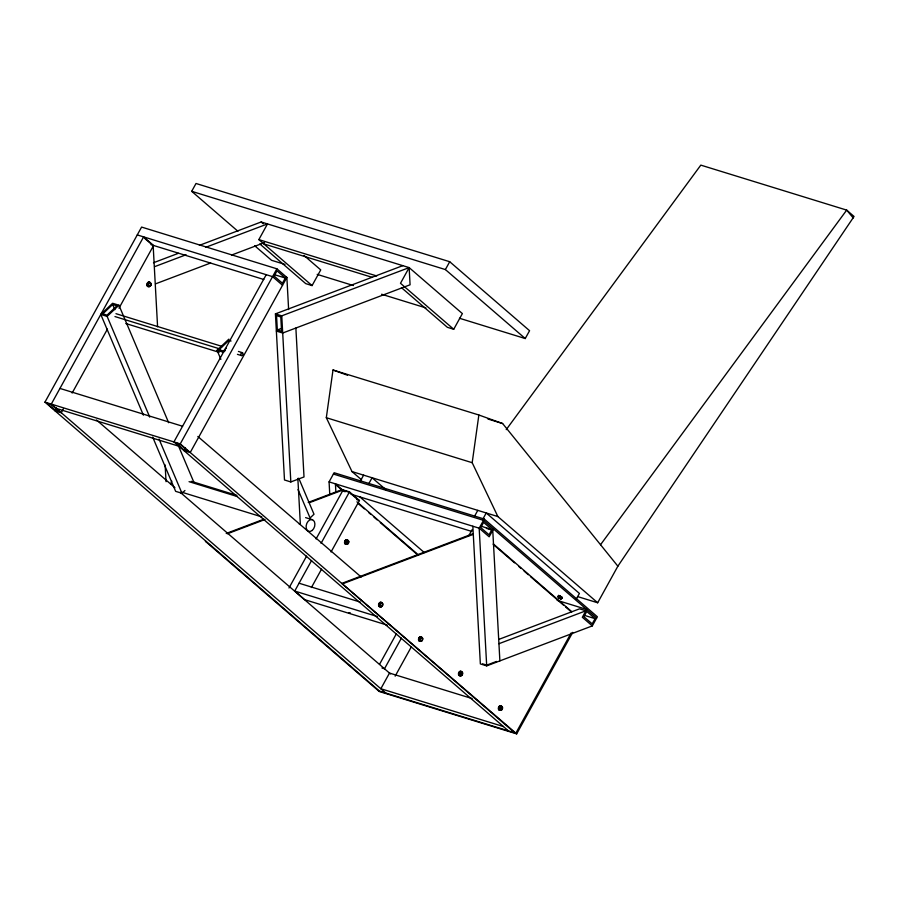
<?xml version="1.0" encoding="UTF-8"?>
<svg xmlns="http://www.w3.org/2000/svg" width="899" height="899" viewBox="0 0 899 899"><rect width="100%" height="100%" fill="white"/><g stroke="black" fill="none" stroke-linecap="round" stroke-linejoin="round"><path stroke-width="1.35" d="M147.402 285.444L147.694 283.376L149.144 282.297C151.706 282.511 151.538 286.062 149.301 286.669L147.402 285.444L149.301 286.669M361.555 479.819L351.992 471.57L326.315 417.709L333.001 370.006L478.864 415.001L502.631 423.541L617.871 566.19L597.678 602.768L577.607 596.588M345.081 543.131L345.373 541.063L346.823 539.984C349.374 540.187 349.217 543.749 346.98 544.356L345.081 543.131L346.98 544.356M379.12 605.679L379.412 603.611L380.861 602.532C383.423 602.735 383.255 606.297 381.019 606.904L379.12 605.679L381.019 606.904M419.046 640.167L419.339 638.099L420.788 637.02C423.339 637.222 423.182 640.785 420.946 641.392L419.046 640.167L420.946 641.392M597.678 602.768L497.866 516.554L472.189 462.704L478.864 415.001M458.973 674.655L459.265 672.576L460.704 671.508C463.266 671.71 463.097 675.273 460.872 675.879L458.973 674.655L460.872 675.879M498.9 709.142L499.192 707.064L500.631 705.996C503.193 706.198 503.024 709.761 500.799 710.367L498.9 709.142L500.799 710.367M147.874 283.96L147.852 284.567M148.155 285.668L148.436 283.601L149.886 282.533M345.823 543.356L346.115 541.288L347.565 540.22M379.861 605.904L380.153 603.836L381.603 602.768M419.788 640.391L420.08 638.324L421.53 637.256M459.715 674.879L460.007 672.812L461.457 671.744M499.642 709.367L499.934 707.299L501.384 706.221M459.782 673.182L459.839 674.261M379.479 691.106L44.95 402.145L141.593 227.076L276.892 268.812L286.871 277.431L288.624 309.537M55.154 410.371L46.838 403.19L51.063 404.494L59.39 411.675L55.154 410.371L56.513 407.921M63.312 409.034L61.278 412.72L54.929 410.764M72.134 393.054L107.43 329.113M118.971 308.211L153.594 245.494L143.604 236.875L51.288 404.101L385.828 693.062M237.92 231.257L191.689 191.318L196.016 183.486L449.714 261.721L529.567 330.697L525.241 338.541L459.468 318.257M304.031 255.485L320.729 269.902L312.077 285.59L258.845 239.606L267.497 223.93L205.781 247.292M266.228 274.689L173.912 441.926L508.441 730.876M514.79 732.831L180.25 443.881L276.892 268.812M184.115 450.152L175.799 442.96L180.025 444.275L188.34 451.455L184.115 450.152L185.475 447.691M285.32 278.016L282.443 283.241L274.116 276.06L277.004 270.835L285.32 278.016L274.611 274.712M295.872 328.034L304.008 476.953L290.827 481.943L284.489 479.976L275.42 313.886L281.758 315.841L409.146 267.61L400.493 283.286L453.725 329.27L462.378 313.594L409.146 267.61L261.16 221.974L199.432 245.337M525.241 338.541L445.387 269.565L449.714 261.721M329.764 494.405L329.079 481.886L334.125 472.739L484.235 519.038L597.352 616.748L592.306 625.895L486.696 665.878L480.358 663.923L472.84 526.23M288.995 587.98L306.593 556.11M316.066 538.951L343.137 489.921L345.261 491.753M294.67 591.171L311.582 560.527M321.055 543.356L349.475 491.877L342.081 489.595L308.233 502.406M360.42 480.954L363.623 475.155M311.414 587.53L321.561 569.146M331.034 551.986L359.454 500.496L349.475 491.877M368.871 483.561L372.085 477.762L385.84 489.652M379.513 664.35L396.425 633.705M401.415 638.121L384.502 668.766L381.963 667.979M474.582 516.172L477.785 510.362M468.716 535.826L472.099 529.691M395.155 676.16L411.394 646.741M483.033 518.779L486.235 512.969L579.406 593.441L576.192 599.251M484.235 519.038L479.178 528.185L486.696 665.878M491.933 529.556L489.056 534.781L480.74 527.601L483.617 522.375L491.933 529.556L481.212 526.252M493.495 528.972L489.168 536.804L479.178 528.185L329.079 481.886M557.886 596.925L559.088 595.902L562.089 597.79C561.358 600.521 555.964 597.06 559.088 595.902M559.043 597.925C556.38 595.352 564.527 600.847 559.043 597.925L559.549 597.003M561.583 598.712L560.425 597.711L560.65 596.633M560.886 598.813L562.089 597.79M571.202 632.874L515.846 733.168L378.423 690.78M206.467 541.659L205.41 541.333L379.254 691.5L516.678 733.876L572.719 632.368M595.082 618.647L592.194 623.872L583.878 616.692L586.766 611.466L595.082 618.647L584.361 615.343M617.871 566.19L854.05 216.468L846.689 210.108L700.815 165.124L506.227 429.643M345.89 541.659L346.587 541.277M600.532 544.727L846.689 210.108L853.23 217.951M143.402 415.158L100.789 314.448L112.6 303.266L118.938 305.222L168.664 422.721M112.667 304.525L102.823 313.841L107.048 315.144L116.904 305.829L112.667 304.525L114.858 309.683M100.789 314.448L107.127 316.403L118.938 305.222M220.884 359.353L217.064 350.307L228.874 339.125M226.278 348.216L223.334 351.015L219.098 349.7L228.942 340.384L231.065 341.036M225.368 350.408L223.402 352.262L217.064 350.307M152.695 437.105L175.642 491.337L181.98 493.293L184.936 490.494M153.471 262.744L178.418 253.293M154.561 266.688L186.082 254.754M155.493 283.87L210.658 262.98M231.661 255.035L264.497 242.595M275.42 313.886L402.797 265.654M277.33 329.967L281.567 331.27L280.78 316.954L276.555 315.639L277.33 329.967L281.275 328.472M226.233 533.455L263.98 519.161M227.301 533.781L265.036 519.487M309.29 502.732L343.137 489.921M473.234 533.624L341.777 583.395L516.678 733.876M342.834 583.721L472.986 534.444M499.091 639.29L579.563 608.825L585.912 610.781L498.945 643.706M496.506 661.439L486.741 665.136L482.516 663.833M558.537 595.318L562.347 597.284M560.088 596.217L560.279 596.43M560.425 597.711L558.582 596.824M561.527 597.981L562.302 597.869L560.504 596.453M191.689 191.318L445.387 269.565M258.845 239.606L376.726 275.959M263.834 243.91L372.343 277.386M284.972 264.43L271.543 260.294L254.732 245.775M317.178 274.375L353.419 285.545M381.614 294.243L425.912 307.908M285.815 277.106L286.871 277.431L190.228 452.5L183.89 450.545M312.077 285.59L305.739 283.635L259.811 243.955M453.725 329.27L447.376 327.315L401.448 287.646M137.266 234.92L272.566 276.645L282.544 285.275M151.054 244.708L263.789 279.488M151.043 283.533L149.144 282.297M147.694 283.376L148.436 283.601M150.009 285.365L150.751 285.601M276.353 331.068L282.702 333.023L410.079 284.792L409.146 267.61M487.91 419.001L502.631 423.541M115.971 313.684L222.458 346.531M238.437 351.453L242.427 352.689A1.528 1.056 -72.9 0 1 242.516 355.184A1.528 1.056 -72.9 0 1 240.82 354.509A1.528 1.056 -72.9 0 1 242.427 352.689M114.96 316.56L220.12 348.992M237.426 354.33L241.415 355.566M125.815 323.528L219.109 352.307M326.315 417.709L472.189 462.704M351.992 471.57L497.866 516.554M59.952 388.424L182.564 426.238M333.405 474.054L483.505 520.341L596.633 618.062M197.836 436.498L361.162 576.989M486.404 528.354L491.483 529.916M345.025 490.966L349.25 492.27L357.566 499.451M351.127 494.225L471.739 531.433M44.95 402.145L180.25 443.881M356.925 499.709L359.454 500.496M56.289 408.416L178.901 446.23M191.262 481.325L236.774 495.36M189.06 481.673L237.28 496.551M305.604 517.622L312.301 519.689M557.166 600.341L586.654 609.432L582.327 617.276L592.306 625.895M299.311 524.151L300.367 524.477L297.85 478.414M348.722 541.22L346.823 539.984M345.373 541.063L346.115 541.288M347.688 543.052L348.43 543.288M181.452 492.101L261.834 516.891M382.76 603.757L380.861 602.532M379.412 603.611L380.153 603.836M381.727 605.6L382.468 605.836M299.052 583.215L360.364 602.128M377.355 616.545L294.726 591.059L304.705 599.678L387.345 625.165M422.687 638.245L420.788 637.02M419.339 638.099L420.08 638.324M461.861 672.508L462.603 672.733M459.265 672.576L460.681 672.924M462.322 674.801L460.131 675.643A2.349 1.618 -72.9 0 1 458.591 672.935A2.349 1.618 -72.9 0 1 461.513 671.834M502.53 707.221L500.631 705.996M472.121 698.557L389.492 673.07L380.839 688.746L503.451 726.572M499.192 707.064L499.934 707.299M501.496 709.064L502.249 709.289M333.001 370.006L347.52 375.231M560.493 596.914L560.942 596.846M560.47 596.52L558.2 595.745L558.627 596.385M261.16 221.974L263.25 223.772M144.424 238.168L151.695 244.449M493.304 543.895L571.876 611.769M493.304 544.491L514.543 562.83M518.79 566.505L520.914 568.337M524.095 571.09L528.342 574.753M530.466 576.596L563.381 605.027M565.505 606.859L567.629 608.69M568.269 609.241L571.27 611.837M359.836 496.877L424.328 552.582M356.937 501.844L418.529 555.043M344.407 491.607L335.428 483.842L335.878 492.191M358.004 503.35L364.376 508.856M368.624 512.52L370.748 514.352M373.939 517.105L377.119 519.858M380.311 522.611L416.406 553.795M335.541 484.539L342.395 490.449M96.44 419.945L174.934 487.741M180.238 492.326L390.492 673.935M298.76 478.212L314.009 514.239L310.076 517.97L298.052 489.562M178.496 445.96L193.802 482.111M107.127 316.403L149.74 417.114M159.033 439.072L181.98 493.293M492.753 530.309L499.878 660.889M281.758 315.841L290.827 481.943M153.167 245.798L157.583 326.753M165.135 464.929L166.045 481.673M149.391 286.32A2.349 1.618 -72.9 0 1 147.2 285.376A2.349 1.618 -72.9 0 1 148.571 282.23A2.349 1.618 -72.9 0 1 150.526 283.724M150.111 285.466A2.349 1.618 -72.9 0 1 149.785 285.949M149.099 286.23A2.349 1.618 -72.9 0 1 146.908 285.286A2.349 1.618 -72.9 0 1 148.279 282.14A2.349 1.618 -72.9 0 1 150.234 283.635M350.093 612.893A2.349 1.618 -72.9 0 1 348.868 612.702M349.947 613.073A2.349 1.618 -72.9 0 1 349.16 612.792M348.037 542.603A2.349 1.618 -72.9 0 1 345.295 543.951A2.349 1.618 -72.9 0 1 345.823 540.209A2.349 1.618 -72.9 0 1 348.194 541.412M347.171 543.547A2.349 1.618 -72.9 0 1 344.62 543.153A2.349 1.618 -72.9 0 1 346.104 539.76A2.349 1.618 -72.9 0 1 347.879 541.917M347.744 542.513A2.349 1.618 -72.9 0 1 347.497 543.063M501.844 708.603A2.349 1.618 -72.9 0 1 499.226 710.064A2.349 1.618 -72.9 0 1 499.383 706.479A2.349 1.618 -72.9 0 1 501.923 706.872M500.586 709.929A2.349 1.618 -72.9 0 1 498.394 708.985A2.349 1.618 -72.9 0 1 499.765 705.839A2.349 1.618 -72.9 0 1 501.721 707.333M462.064 673.531A2.349 1.618 -72.9 0 1 459.411 675.666A2.349 1.618 -72.9 0 1 459.58 671.856A2.349 1.618 -72.9 0 1 462.086 672.935M461.704 672.295A2.349 1.618 -72.9 0 1 461.794 672.845M461.389 674.587A2.349 1.618 -72.9 0 1 460.659 675.441M421.429 640.672A2.349 1.618 -72.9 0 1 418.878 640.268A2.349 1.618 -72.9 0 1 420.361 636.885A2.349 1.618 -72.9 0 1 422.137 639.043M421.137 640.582A2.349 1.618 -72.9 0 1 418.709 640.504A2.349 1.618 -72.9 0 1 419.496 637.144A2.349 1.618 -72.9 0 1 421.777 637.807M381.109 606.555A2.349 1.618 -72.9 0 1 378.951 605.78A2.349 1.618 -72.9 0 1 379.996 602.645A2.349 1.618 -72.9 0 1 382.154 603.409M381.828 605.701A2.349 1.618 -72.9 0 1 381.502 606.184M380.805 606.465A2.349 1.618 -72.9 0 1 378.614 605.521A2.349 1.618 -72.9 0 1 379.996 602.375A2.349 1.618 -72.9 0 1 381.94 603.87M170.855 484.112A6.102 4.203 -72.9 0 1 171.788 481.089M150.448 285.815A1.719 1.191 -72.9 0 0 150.302 283.016A1.719 1.191 -72.9 0 0 148.515 285.118A1.719 1.191 -72.9 0 0 150.448 285.815M348.127 543.502A1.719 1.191 -72.9 0 0 347.969 540.704A1.719 1.191 -72.9 0 0 346.194 542.805A1.719 1.191 -72.9 0 0 348.127 543.502M501.945 709.513A1.719 1.191 -72.9 0 0 501.788 706.715A1.719 1.191 -72.9 0 0 500.013 708.817A1.719 1.191 -72.9 0 0 501.945 709.513M462.019 675.025A1.719 1.191 -72.9 0 0 461.861 672.227A1.719 1.191 -72.9 0 0 460.086 674.329A1.719 1.191 -72.9 0 0 462.019 675.025M422.092 640.538A1.719 1.191 -72.9 0 0 421.934 637.739A1.719 1.191 -72.9 0 0 420.159 639.841A1.719 1.191 -72.9 0 0 422.092 640.538M382.165 606.05A1.719 1.191 -72.9 0 0 382.008 603.251A1.719 1.191 -72.9 0 0 380.232 605.353A1.719 1.191 -72.9 0 0 382.165 606.05M312.088 530.522A6.102 4.203 -72.9 0 0 313.279 520.206A6.102 4.203 -72.9 0 0 306.154 525.848A6.102 4.203 -72.9 0 0 312.088 530.522"/></g></svg>
